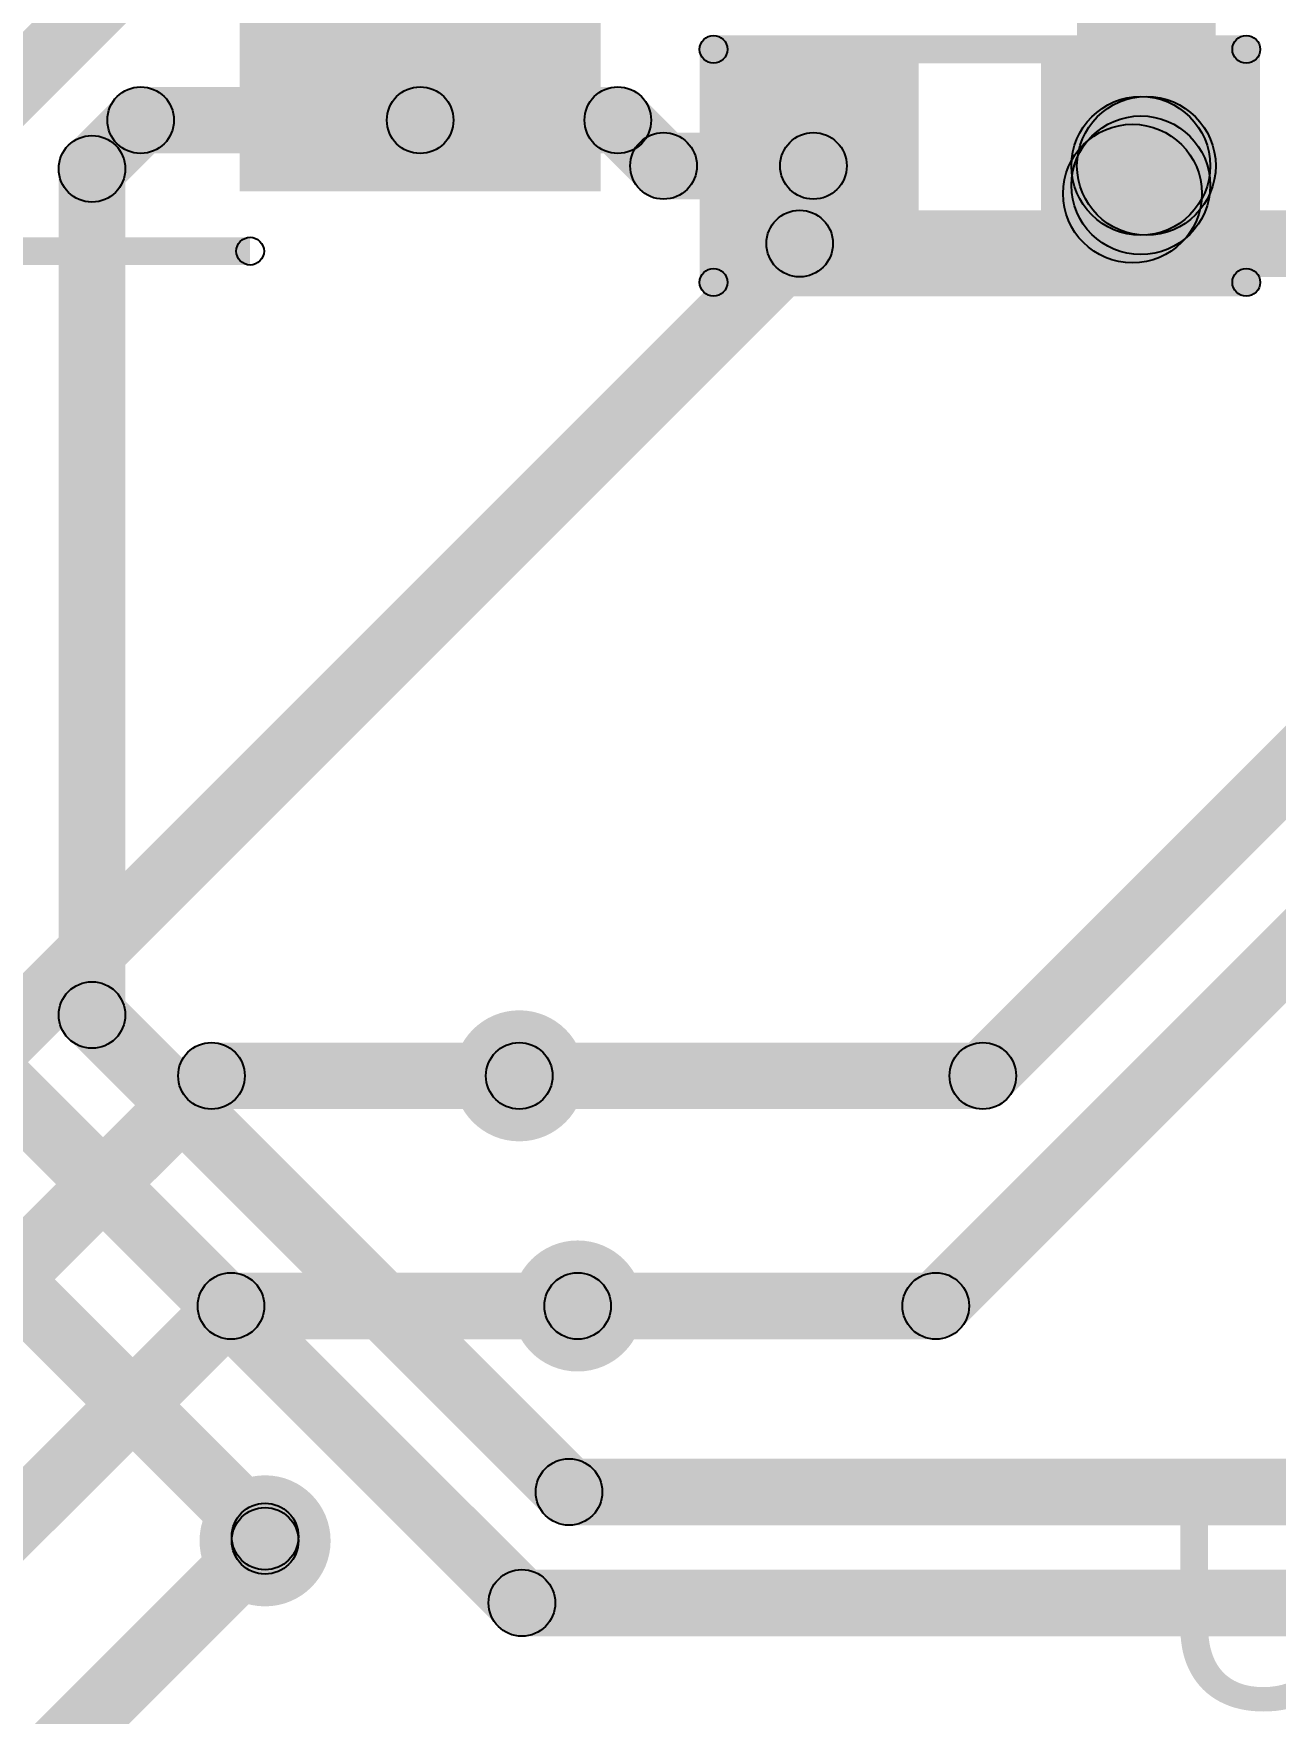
# Model space of a CAD drawing. Header units: millimetres. Extents: x -1.37 to 1.18, y -0.07 to 2.63.
# Drawn here: x -0.5755 to -0.3517, y 1.4106 to 1.7134 of the extents above; entities that cross this region are included whole.
import ezdxf

# ---------------------------------------------------------------- set-up
doc = ezdxf.new("R2010")
doc.units = ezdxf.units.MM
doc.header["$MEASUREMENT"] = 0
for name, color, linetype in [('BottomLayer', 5, 'Continuous'), ('TopLayer', 1, 'Continuous'), ('TopOverlay', 2, 'Continuous'), ('TopPaste', 8, 'Continuous'), ('TopSolder', 216, 'Continuous'), ('ViaHoleLayer', 16, 'Continuous')]:
    doc.layers.add(name, color=color, linetype=linetype)

# ---------------------------------------------------------------- blocks, each defined once
blk = doc.blocks.new('8_TSSOP_75')
at = {"layer": 'TopLayer'}
for points in [[(-0.14469, 0.04724), (-0.0876, 0.04724), (-0.0876, 0.02953), (-0.14469, 0.02953)], [(0.0876, 0.04724), (0.14469, 0.04724), (0.14469, 0.02953), (0.0876, 0.02953)], [(-0.14469, 0.02165), (-0.0876, 0.02165), (-0.0876, 0.00394), (-0.14469, 0.00394)], [(0.0876, 0.02165), (0.14469, 0.02165), (0.14469, 0.00394), (0.0876, 0.00394)], [(-0.14469, -0.00394), (-0.0876, -0.00394), (-0.0876, -0.02165), (-0.14469, -0.02165)], [(0.0876, -0.00394), (0.14469, -0.00394), (0.14469, -0.02165), (0.0876, -0.02165)], [(-0.14469, -0.02953), (-0.0876, -0.02953), (-0.0876, -0.04724), (-0.14469, -0.04724)], [(0.0876, -0.02953), (0.14469, -0.02953), (0.14469, -0.04724), (0.0876, -0.04724)]]:
    blk.add_hatch(color=1, dxfattribs=at).paths.add_polyline_path(points)
at = {"layer": 'TopOverlay'}
h = blk.add_hatch(color=2, dxfattribs=at)
edge = h.paths.add_edge_path()
edge.add_arc((-0.12421, 0.06537), 0.005, 0, 360)
h = blk.add_hatch(color=2, dxfattribs=at)
edge = h.paths.add_edge_path()
edge.add_arc((-0.10979, 0.06537), 0.005, 0, 360)
h = blk.add_hatch(color=2, dxfattribs=at)
edge = h.paths.add_edge_path()
edge.add_arc((-0.085, 0.061), 0.0025, 0, 360)
for points in [[(-0.085, 0.0585), (-0.085, 0.0635), (0.084, 0.0635), (0.084, 0.0585)], [(-0.0835, -0.0645), (-0.0835, -0.0595), (0.0855, -0.0595), (0.0855, -0.0645)]]:
    blk.add_hatch(color=2, dxfattribs=at).paths.add_polyline_path(points)
h = blk.add_hatch(color=2, dxfattribs=at)
edge = h.paths.add_edge_path()
edge.add_arc((0.084, 0.061), 0.0025, 0, 360)
h = blk.add_hatch(color=2, dxfattribs=at)
edge = h.paths.add_edge_path()
edge.add_arc((-0.0835, -0.062), 0.0025, 0, 360)
h = blk.add_hatch(color=2, dxfattribs=at)
edge = h.paths.add_edge_path()
edge.add_arc((0.0855, -0.062), 0.0025, 0, 360)
at = {"layer": 'TopPaste'}
for points in [[(-0.14469, 0.04724), (-0.0876, 0.04724), (-0.0876, 0.02953), (-0.14469, 0.02953)], [(0.0876, 0.04724), (0.14469, 0.04724), (0.14469, 0.02953), (0.0876, 0.02953)], [(-0.14469, 0.02165), (-0.0876, 0.02165), (-0.0876, 0.00394), (-0.14469, 0.00394)], [(0.0876, 0.02165), (0.14469, 0.02165), (0.14469, 0.00394), (0.0876, 0.00394)], [(-0.14469, -0.00394), (-0.0876, -0.00394), (-0.0876, -0.02165), (-0.14469, -0.02165)], [(0.0876, -0.00394), (0.14469, -0.00394), (0.14469, -0.02165), (0.0876, -0.02165)], [(-0.14469, -0.02953), (-0.0876, -0.02953), (-0.0876, -0.04724), (-0.14469, -0.04724)], [(0.0876, -0.02953), (0.14469, -0.02953), (0.14469, -0.04724), (0.0876, -0.04724)]]:
    blk.add_hatch(color=8, dxfattribs=at).paths.add_polyline_path(points)
at = {"layer": 'TopSolder'}
for points in [[(-0.14869, 0.05124), (-0.0836, 0.05124), (-0.0836, 0.02553), (-0.14869, 0.02553)], [(0.0836, 0.05124), (0.14869, 0.05124), (0.14869, 0.02553), (0.0836, 0.02553)], [(-0.14869, 0.02565), (-0.0836, 0.02565), (-0.0836, -0.00006), (-0.14869, -0.00006)], [(0.0836, 0.02565), (0.14869, 0.02565), (0.14869, -0.00006), (0.0836, -0.00006)], [(-0.14869, 0.00006), (-0.0836, 0.00006), (-0.0836, -0.02565), (-0.14869, -0.02565)], [(0.0836, 0.00006), (0.14869, 0.00006), (0.14869, -0.02565), (0.0836, -0.02565)], [(-0.14869, -0.02553), (-0.0836, -0.02553), (-0.0836, -0.05124), (-0.14869, -0.05124)], [(0.0836, -0.02553), (0.14869, -0.02553), (0.14869, -0.05124), (0.0836, -0.05124)]]:
    blk.add_hatch(color=216, dxfattribs=at).paths.add_polyline_path(points)
at = {"layer": 'TopOverlay', "const_width": 0.01}
blk.add_lwpolyline([(-0.10979, 0.06537, 1), (-0.12421, 0.06537, 1)], format="xyb", close=True, dxfattribs=at)
at = {"layer": 'TopOverlay'}
for centre, radius in [((-0.12421, 0.06537), 0.005), ((-0.10979, 0.06537), 0.005), ((-0.085, 0.061), 0.0025), ((0.084, 0.061), 0.0025), ((-0.0835, -0.062), 0.0025), ((0.0855, -0.062), 0.0025)]:
    blk.add_circle(centre, radius, dxfattribs=at)
blk = doc.blocks.new('R__0603_84')
at = {"layer": 'TopLayer'}
for points in [[(-0.015, 0.0175), (-0.015, -0.0175), (-0.045, -0.0175), (-0.045, 0.0175)], [(0.045, 0.0175), (0.045, -0.0175), (0.015, -0.0175), (0.015, 0.0175)]]:
    blk.add_hatch(color=1, dxfattribs=at).paths.add_polyline_path(points)
at = {"layer": 'TopOverlay'}
h = blk.add_hatch(color=2, dxfattribs=at)
edge = h.paths.add_edge_path()
edge.add_arc((-0.048, 0.021), 0.0025, 0, 360)
h = blk.add_hatch(color=2, dxfattribs=at)
edge = h.paths.add_edge_path()
edge.add_arc((-0.048, 0.021), 0.0025, 0, 360)
for points in [[(-0.048, 0.0185), (-0.048, 0.0235), (0.048, 0.0235), (0.048, 0.0185)], [(-0.0455, -0.021), (-0.0505, -0.021), (-0.0505, 0.021), (-0.0455, 0.021)], [(0.0505, -0.021), (0.0455, -0.021), (0.0455, 0.021), (0.0505, 0.021)], [(-0.048, -0.0235), (-0.048, -0.0185), (0.048, -0.0185), (0.048, -0.0235)]]:
    blk.add_hatch(color=2, dxfattribs=at).paths.add_polyline_path(points)
h = blk.add_hatch(color=2, dxfattribs=at)
edge = h.paths.add_edge_path()
edge.add_arc((0.048, 0.021), 0.0025, 0, 360)
h = blk.add_hatch(color=2, dxfattribs=at)
edge = h.paths.add_edge_path()
edge.add_arc((0.048, 0.021), 0.0025, 0, 360)
h = blk.add_hatch(color=2, dxfattribs=at)
edge = h.paths.add_edge_path()
edge.add_arc((-0.048, -0.021), 0.0025, 0, 360)
h = blk.add_hatch(color=2, dxfattribs=at)
edge = h.paths.add_edge_path()
edge.add_arc((-0.048, -0.021), 0.0025, 0, 360)
h = blk.add_hatch(color=2, dxfattribs=at)
edge = h.paths.add_edge_path()
edge.add_arc((0.048, -0.021), 0.0025, 0, 360)
h = blk.add_hatch(color=2, dxfattribs=at)
edge = h.paths.add_edge_path()
edge.add_arc((0.048, -0.021), 0.0025, 0, 360)
at = {"layer": 'TopPaste'}
for points in [[(-0.015, 0.0175), (-0.015, -0.0175), (-0.045, -0.0175), (-0.045, 0.0175)], [(0.045, 0.0175), (0.045, -0.0175), (0.015, -0.0175), (0.015, 0.0175)]]:
    blk.add_hatch(color=8, dxfattribs=at).paths.add_polyline_path(points)
at = {"layer": 'TopSolder'}
for points in [[(-0.011, 0.0215), (-0.011, -0.0215), (-0.049, -0.0215), (-0.049, 0.0215)], [(0.049, 0.0215), (0.049, -0.0215), (0.011, -0.0215), (0.011, 0.0215)]]:
    blk.add_hatch(color=216, dxfattribs=at).paths.add_polyline_path(points)
at = {"layer": 'TopOverlay'}
for centre in [(-0.048, 0.021), (-0.048, 0.021), (0.048, 0.021), (0.048, 0.021), (-0.048, -0.021), (-0.048, -0.021), (0.048, -0.021), (0.048, -0.021)]:
    blk.add_circle(centre, 0.0025, dxfattribs=at)

msp = doc.modelspace()

# ---------------------------------------------------------------- hatches: boundary and pattern name
at = {"layer": 'BottomLayer'}
h = msp.add_hatch(color=5, dxfattribs=at)
edge = h.paths.add_edge_path()
edge.add_arc((-0.43747, 1.67553), 0.006, 0, 360)
h = msp.add_hatch(color=5, dxfattribs=at)
edge = h.paths.add_edge_path()
edge.add_arc((-0.43747, 1.67553), 0.006, 0, 360)
for points in [[(-0.43747, 1.66953), (-0.43747, 1.68153), (0.015, 1.68153), (0.015, 1.66953)], [(-0.72823, 1.37629), (-0.73671, 1.38477), (-0.44171, 1.67977), (-0.43323, 1.67129)], [(-0.78423, 1.27629), (-0.79271, 1.28477), (-0.54771, 1.52977), (-0.53923, 1.52129)], [(-0.54347, 1.51953), (-0.54347, 1.53153), (-0.488, 1.53153), (-0.488, 1.51953)], [(-0.53995, 1.47805), (-0.53995, 1.49005), (-0.47748, 1.49005), (-0.47748, 1.47805)], [(-0.63376, 1.38176), (-0.64224, 1.39024), (-0.54419, 1.48829), (-0.53571, 1.47981)], [(-0.53381, 1.43572), (-0.53381, 1.44772), (-0.53381, 1.44772), (-0.53381, 1.43572)], [(-0.61176, 1.35529), (-0.62024, 1.36377), (-0.53805, 1.44596), (-0.52957, 1.43748)]]:
    msp.add_hatch(color=5, dxfattribs=at).paths.add_polyline_path(points)
h = msp.add_hatch(color=5, dxfattribs=at)
edge = h.paths.add_edge_path()
edge.add_arc((-0.488, 1.52553), 0.01181, 0, 360)
h = msp.add_hatch(color=5, dxfattribs=at)
edge = h.paths.add_edge_path()
edge.add_arc((-0.54347, 1.52553), 0.006, 0, 360)
h = msp.add_hatch(color=5, dxfattribs=at)
edge = h.paths.add_edge_path()
edge.add_arc((-0.54347, 1.52553), 0.006, 0, 360)
h = msp.add_hatch(color=5, dxfattribs=at)
edge = h.paths.add_edge_path()
edge.add_arc((-0.488, 1.52553), 0.006, 0, 360)
h = msp.add_hatch(color=5, dxfattribs=at)
edge = h.paths.add_edge_path()
edge.add_arc((-0.47748, 1.48405), 0.01181, 0, 360)
h = msp.add_hatch(color=5, dxfattribs=at)
edge = h.paths.add_edge_path()
edge.add_arc((-0.53995, 1.48405), 0.006, 0, 360)
h = msp.add_hatch(color=5, dxfattribs=at)
edge = h.paths.add_edge_path()
edge.add_arc((-0.53995, 1.48405), 0.006, 0, 360)
h = msp.add_hatch(color=5, dxfattribs=at)
edge = h.paths.add_edge_path()
edge.add_arc((-0.47748, 1.48405), 0.006, 0, 360)
h = msp.add_hatch(color=5, dxfattribs=at)
edge = h.paths.add_edge_path()
edge.add_arc((-0.53381, 1.44172), 0.01181, 0, 360)
h = msp.add_hatch(color=5, dxfattribs=at)
edge = h.paths.add_edge_path()
edge.add_arc((-0.53381, 1.44172), 0.006, 0, 360)
h = msp.add_hatch(color=5, dxfattribs=at)
edge = h.paths.add_edge_path()
edge.add_arc((-0.53381, 1.44172), 0.006, 0, 360)
h = msp.add_hatch(color=5, dxfattribs=at)
edge = h.paths.add_edge_path()
edge.add_arc((-0.53381, 1.44172), 0.006, 0, 360)
at = {"layer": 'TopLayer'}
for points in [[(-0.3625, 1.68953), (-0.3875, 1.68953), (-0.3875, 1.73853), (-0.3625, 1.73853)], [(-0.40023, 1.52129), (-0.40871, 1.52977), (-0.20871, 1.72977), (-0.20023, 1.72129)], [(-0.58195, 1.69218), (-0.59043, 1.70067), (-0.56349, 1.72761), (-0.55501, 1.71912)], [(-0.56076, 1.68476), (-0.56924, 1.69324), (-0.56047, 1.70201), (-0.55199, 1.69353)], [(-0.55623, 1.69177), (-0.55623, 1.70377), (-0.50586, 1.70377), (-0.50586, 1.69177)], [(-0.50586, 1.69177), (-0.50586, 1.70377), (-0.47024, 1.70377), (-0.47024, 1.69177)], [(-0.47449, 1.69353), (-0.466, 1.70201), (-0.45776, 1.69377), (-0.46624, 1.68529)], [(-0.462, 1.68353), (-0.462, 1.69553), (-0.435, 1.69553), (-0.435, 1.68353)], [(-0.36866, 1.67569), (-0.38634, 1.69337), (-0.38484, 1.69487), (-0.36716, 1.67719)], [(-0.3635, 1.68603), (-0.3885, 1.68603), (-0.3885, 1.68953), (-0.3635, 1.68953)], [(-0.559, 1.53649), (-0.571, 1.53649), (-0.571, 1.689), (-0.559, 1.689)], [(-0.40871, 1.47981), (-0.41719, 1.48829), (-0.28524, 1.62024), (-0.27676, 1.61176)], [(-0.56924, 1.53224), (-0.56076, 1.54073), (-0.4748, 1.45477), (-0.48328, 1.44629)], [(-0.59043, 1.52495), (-0.58195, 1.53343), (-0.48329, 1.43477), (-0.49177, 1.42629)], [(-0.488, 1.51953), (-0.488, 1.53153), (-0.40447, 1.53153), (-0.40447, 1.51953)], [(-0.61224, 1.51246), (-0.60376, 1.52094), (-0.52957, 1.44675), (-0.53805, 1.43827)], [(-0.47748, 1.47805), (-0.47748, 1.49005), (-0.41295, 1.49005), (-0.41295, 1.47805)], [(-0.47904, 1.44453), (-0.47904, 1.45653), (-0.25625, 1.45653), (-0.25625, 1.44453)], [(-0.52781, 1.44172), (-0.53981, 1.44172), (-0.53981, 1.44251), (-0.52781, 1.44251)], [(-0.48753, 1.42453), (-0.48753, 1.43653), (-0.27525, 1.43653), (-0.27525, 1.42453)]]:
    msp.add_hatch(color=1, dxfattribs=at).paths.add_polyline_path(points)
h = msp.add_hatch(color=1, dxfattribs=at)
edge = h.paths.add_edge_path()
edge.add_arc((-0.55623, 1.69777), 0.006, 0, 360)
h = msp.add_hatch(color=1, dxfattribs=at)
edge = h.paths.add_edge_path()
edge.add_arc((-0.55623, 1.69777), 0.006, 0, 360)
h = msp.add_hatch(color=1, dxfattribs=at)
edge = h.paths.add_edge_path()
edge.add_arc((-0.50586, 1.69777), 0.006, 0, 360)
h = msp.add_hatch(color=1, dxfattribs=at)
edge = h.paths.add_edge_path()
edge.add_arc((-0.50586, 1.69777), 0.006, 0, 360)
h = msp.add_hatch(color=1, dxfattribs=at)
edge = h.paths.add_edge_path()
edge.add_arc((-0.47024, 1.69777), 0.006, 0, 360)
h = msp.add_hatch(color=1, dxfattribs=at)
edge = h.paths.add_edge_path()
edge.add_arc((-0.47024, 1.69777), 0.006, 0, 360)
h = msp.add_hatch(color=1, dxfattribs=at)
edge = h.paths.add_edge_path()
edge.add_arc((-0.376, 1.68953), 0.0125, 0, 360)
h = msp.add_hatch(color=1, dxfattribs=at)
edge = h.paths.add_edge_path()
edge.add_arc((-0.375, 1.68953), 0.0125, 0, 360)
h = msp.add_hatch(color=1, dxfattribs=at)
edge = h.paths.add_edge_path()
edge.add_arc((-0.376, 1.68603), 0.0125, 0, 360)
h = msp.add_hatch(color=1, dxfattribs=at)
edge = h.paths.add_edge_path()
edge.add_arc((-0.376, 1.68603), 0.0125, 0, 360)
h = msp.add_hatch(color=1, dxfattribs=at)
edge = h.paths.add_edge_path()
edge.add_arc((-0.462, 1.68953), 0.006, 0, 360)
h = msp.add_hatch(color=1, dxfattribs=at)
edge = h.paths.add_edge_path()
edge.add_arc((-0.462, 1.68953), 0.006, 0, 360)
h = msp.add_hatch(color=1, dxfattribs=at)
edge = h.paths.add_edge_path()
edge.add_arc((-0.435, 1.68953), 0.006, 0, 360)
h = msp.add_hatch(color=1, dxfattribs=at)
edge = h.paths.add_edge_path()
edge.add_arc((-0.3775, 1.68453), 0.0125, 0, 360)
h = msp.add_hatch(color=1, dxfattribs=at)
edge = h.paths.add_edge_path()
edge.add_arc((-0.565, 1.689), 0.006, 0, 360)
h = msp.add_hatch(color=1, dxfattribs=at)
edge = h.paths.add_edge_path()
edge.add_arc((-0.565, 1.689), 0.006, 0, 360)
h = msp.add_hatch(color=1, dxfattribs=at)
edge = h.paths.add_edge_path()
edge.add_arc((-0.565, 1.53649), 0.006, 0, 360)
h = msp.add_hatch(color=1, dxfattribs=at)
edge = h.paths.add_edge_path()
edge.add_arc((-0.565, 1.53649), 0.006, 0, 360)
h = msp.add_hatch(color=1, dxfattribs=at)
edge = h.paths.add_edge_path()
edge.add_arc((-0.488, 1.52553), 0.01181, 0, 360)
h = msp.add_hatch(color=1, dxfattribs=at)
edge = h.paths.add_edge_path()
edge.add_arc((-0.488, 1.52553), 0.006, 0, 360)
h = msp.add_hatch(color=1, dxfattribs=at)
edge = h.paths.add_edge_path()
edge.add_arc((-0.40447, 1.52553), 0.006, 0, 360)
h = msp.add_hatch(color=1, dxfattribs=at)
edge = h.paths.add_edge_path()
edge.add_arc((-0.40447, 1.52553), 0.006, 0, 360)
h = msp.add_hatch(color=1, dxfattribs=at)
edge = h.paths.add_edge_path()
edge.add_arc((-0.47748, 1.48405), 0.01181, 0, 360)
h = msp.add_hatch(color=1, dxfattribs=at)
edge = h.paths.add_edge_path()
edge.add_arc((-0.47748, 1.48405), 0.006, 0, 360)
h = msp.add_hatch(color=1, dxfattribs=at)
edge = h.paths.add_edge_path()
edge.add_arc((-0.41295, 1.48405), 0.006, 0, 360)
h = msp.add_hatch(color=1, dxfattribs=at)
edge = h.paths.add_edge_path()
edge.add_arc((-0.41295, 1.48405), 0.006, 0, 360)
h = msp.add_hatch(color=1, dxfattribs=at)
edge = h.paths.add_edge_path()
edge.add_arc((-0.47904, 1.45053), 0.006, 0, 360)
h = msp.add_hatch(color=1, dxfattribs=at)
edge = h.paths.add_edge_path()
edge.add_arc((-0.47904, 1.45053), 0.006, 0, 360)
h = msp.add_hatch(color=1, dxfattribs=at)
edge = h.paths.add_edge_path()
edge.add_arc((-0.53381, 1.44172), 0.01181, 0, 360)
h = msp.add_hatch(color=1, dxfattribs=at)
edge = h.paths.add_edge_path()
edge.add_arc((-0.53381, 1.44251), 0.006, 0, 360)
h = msp.add_hatch(color=1, dxfattribs=at)
edge = h.paths.add_edge_path()
edge.add_arc((-0.53381, 1.44251), 0.006, 0, 360)
h = msp.add_hatch(color=1, dxfattribs=at)
edge = h.paths.add_edge_path()
edge.add_arc((-0.53381, 1.44172), 0.006, 0, 360)
h = msp.add_hatch(color=1, dxfattribs=at)
edge = h.paths.add_edge_path()
edge.add_arc((-0.48753, 1.43053), 0.006, 0, 360)
h = msp.add_hatch(color=1, dxfattribs=at)
edge = h.paths.add_edge_path()
edge.add_arc((-0.48753, 1.43053), 0.006, 0, 360)
at = {"layer": 'ViaHoleLayer'}
h = msp.add_hatch(color=16, dxfattribs=at)
edge = h.paths.add_edge_path()
edge.add_arc((-0.488, 1.52553), 0.00591, 0, 360)
h = msp.add_hatch(color=16, dxfattribs=at)
edge = h.paths.add_edge_path()
edge.add_arc((-0.47748, 1.48405), 0.00591, 0, 360)
h = msp.add_hatch(color=16, dxfattribs=at)
edge = h.paths.add_edge_path()
edge.add_arc((-0.53381, 1.44172), 0.00591, 0, 360)

# ---------------------------------------------------------------- linework, layer by layer
at = {"layer": 'BottomLayer'}
for centre in [(-0.43747, 1.67553), (-0.43747, 1.67553), (-0.54347, 1.52553), (-0.54347, 1.52553), (-0.488, 1.52553), (-0.53995, 1.48405), (-0.53995, 1.48405), (-0.47748, 1.48405), (-0.53381, 1.44172), (-0.53381, 1.44172), (-0.53381, 1.44172)]:
    msp.add_circle(centre, 0.006, dxfattribs=at)
at = {"layer": 'TopLayer'}
for centre, radius in [((-0.55623, 1.69777), 0.006), ((-0.55623, 1.69777), 0.006), ((-0.50586, 1.69777), 0.006), ((-0.50586, 1.69777), 0.006), ((-0.47024, 1.69777), 0.006), ((-0.47024, 1.69777), 0.006), ((-0.376, 1.68953), 0.0125), ((-0.375, 1.68953), 0.0125), ((-0.376, 1.68603), 0.0125), ((-0.376, 1.68603), 0.0125), ((-0.462, 1.68953), 0.006), ((-0.462, 1.68953), 0.006), ((-0.435, 1.68953), 0.006), ((-0.3775, 1.68453), 0.0125), ((-0.565, 1.689), 0.006), ((-0.565, 1.689), 0.006), ((-0.565, 1.53649), 0.006), ((-0.565, 1.53649), 0.006), ((-0.488, 1.52553), 0.006), ((-0.40447, 1.52553), 0.006), ((-0.40447, 1.52553), 0.006), ((-0.47748, 1.48405), 0.006), ((-0.41295, 1.48405), 0.006), ((-0.41295, 1.48405), 0.006), ((-0.47904, 1.45053), 0.006), ((-0.47904, 1.45053), 0.006), ((-0.53381, 1.44251), 0.006), ((-0.53381, 1.44251), 0.006), ((-0.53381, 1.44172), 0.006), ((-0.48753, 1.43053), 0.006), ((-0.48753, 1.43053), 0.006)]:
    msp.add_circle(centre, radius, dxfattribs=at)

# ---------------------------------------------------------------- block references
at = {"rotation": 360}
msp.add_blockref('8_TSSOP_75', (-0.622, 1.73616), dxfattribs=at)
msp.add_blockref('R__0603_84', (-0.405, 1.68953))

# ---------------------------------------------------------------- texts
at = {"layer": 'TopOverlay'}
msp.add_text('U1', height=0.04, dxfattribs=at).set_placement((-0.373, 1.41153))

doc.saveas('drawing.dxf')
